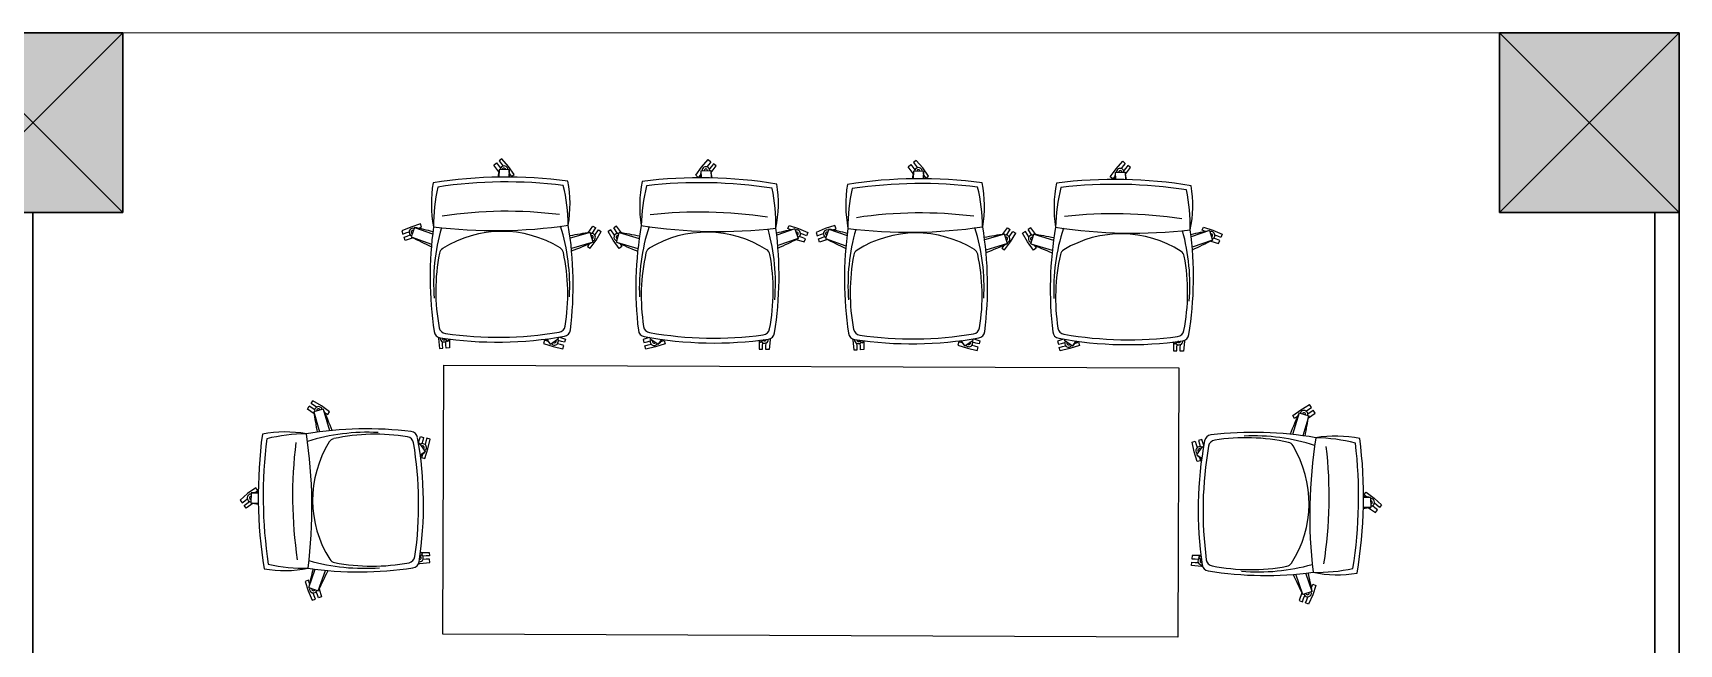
# Model space of a CAD drawing. Header units: inches. Extents: x 327481 to 195042051, y -335014 to 44773228.
# Drawn here: x 381144.9 to 381415.7, y -317003 to -316902.4 of the extents above; entities that cross this region are included whole.
import ezdxf

# ---------------------------------------------------------------- set-up
doc = ezdxf.new("R2010")
doc.units = ezdxf.units.IN
doc.header["$MEASUREMENT"] = 0
for name, color, linetype in [('cad-block.com', 250, 'Continuous'), ('center', 146, 'Continuous'), ('FLOORING', 44, 'Continuous')]:
    doc.layers.add(name, color=color, linetype=linetype)
for name, color, linetype, lineweight in [('column 1', 146, 'Continuous', 30), ('furniture', 251, 'Continuous', 13), ('GLASS', 140, 'Continuous', 5), ('WALL', 12, 'Continuous', 30)]:
    doc.layers.add(name, color=color, linetype=linetype, lineweight=lineweight)

# ---------------------------------------------------------------- blocks, each defined once
blk = doc.blocks.new('COLUMN1')
at = {"layer": 'column 1'}
h = blk.add_hatch(color=256, dxfattribs=at)
h.paths.add_polyline_path([(1, 1), (0, 1), (0.5, 0.5)])
h.paths.add_polyline_path([(1, 1), (0.5, 0.5), (1, 0)])
h.paths.add_polyline_path([(0.5, 0.5), (0, 0), (1, 0)])
h.paths.add_polyline_path([(0.5, 0.5), (0, 1), (0, 0)])
at = {"layer": 'column 1', "lineweight": 0, "ltscale": 0.3}
for p, q in [((0, 1), (1, 0)), ((0, 0), (1, 1))]:
    blk.add_line(p, q, dxfattribs=at)
at = {"layer": 'column 1', "ltscale": 0.3}
for p, q in [((1, 1), (0, 1)), ((0, 1), (0, 0)), ((1, 0), (1, 1)), ((0, 0), (1, 0))]:
    blk.add_line(p, q, dxfattribs=at)
blk = doc.blocks.new('furn031')
at = {"color": 0}
for p, q in [((507.8, 822.9), (518.4, 831.4)), ((527.4, 795.5), (507.8, 822.9)), ((518.4, 831.4), (526.9, 820.8)), ((526.9, 820.8), (535.1, 810.4)), ((539.8, 848.4), (529.1, 839.9)), ((529.1, 839.9), (537.6, 829.3)), ((537.6, 829.3), (545.8, 818.9)), ((566.9, 817.7), (539.8, 848.4)), ((590.8, 784.3), (566.9, 817.7)), ((528.8, 804.2), (528, 773.9)), ((569.7, 803.1), (528.8, 804.2)), ((569.7, 803.1), (568.9, 774.1)), ((571.3, 786.9), (571.6, 786.5)), ((571.6, 786.5), (580.1, 775.8)), ((580.1, 775.8), (590.8, 784.3)), ((169, 569.9), (131.4, 553.6)), ((131.4, 553.6), (136.2, 540.8)), ((136.2, 540.8), (148.9, 545.6)), ((148.9, 545.6), (161.3, 550.2)), ((208.1, 582.3), (169, 569.9)), ((183.8, 568.1), (170, 529.5)), ((183.8, 568.1), (257.8, 541.7)), ((199.7, 564.6), (200.1, 564.7)), ((200.1, 564.7), (212.9, 569.5)), ((212.9, 569.5), (208.1, 582.3)), ((901, 547.9), (819.5, 523.9)), ((892.3, 546.5), (912.3, 573.7)), ((912.5, 508.6), (901, 547.9)), ((908.8, 543.8), (923.6, 566.2)), ((920.2, 536.3), (935, 558.6)), ((925.5, 515.8), (946.4, 551.1)), ((935, 558.6), (946.4, 551.1)), ((140.9, 528), (153.7, 532.8)), ((145.7, 515.3), (140.9, 528)), ((177.9, 525.5), (145.7, 515.3)), ((153.7, 532.8), (166.1, 537.4)), ((170, 529.5), (253.4, 499.8)), ((912.5, 508.6), (824.2, 482.6)), ((897.4, 501.7), (889.8, 490.3)), ((889.8, 490.3), (901.2, 482.8)), ((897.6, 502.1), (897.4, 501.7)), ((901.2, 482.8), (925.5, 515.8)), ((1615.7, 149.9), (1586, 66.5)), ((1601.5, 174.2), (1614.3, 179)), ((1611.7, 142), (1601.5, 174.2)), ((1614.3, 179), (1619, 166.2)), ((1654.3, 136.1), (1615.7, 149.9)), ((1619, 166.2), (1623.7, 153.8)), ((1639.8, 188.5), (1627.1, 183.7)), ((1627.1, 183.7), (1631.8, 171)), ((1654.3, 136.1), (1627.9, 62.1)), ((1631.8, 171), (1636.4, 158.6)), ((1656.1, 150.9), (1639.8, 188.5)), ((1668.5, 111.8), (1656.1, 150.9)), ((281.8, 119.2), (281.7, 114.9)), ((281.8, 119.2), (281.7, 114.9)), ((281.7, 114.9), (285.6, 74.1)), ((281.7, 114.9), (285.6, 74.1)), ((285.6, 74.1), (299.2, 74.7)), ((285.6, 74.1), (299.2, 74.7)), ((298.6, 88.3), (298, 101.5)), ((298.6, 88.3), (298, 101.5)), ((299.2, 74.7), (298.6, 88.3)), ((299.2, 74.7), (298.6, 88.3)), ((305.7, 114.7), (320.4, 103.4)), ((305.7, 114.7), (320.4, 103.4)), ((312.2, 88.9), (311.7, 102.1)), ((312.2, 88.9), (311.7, 102.1)), ((312.8, 75.3), (312.2, 88.9)), ((312.8, 75.3), (312.2, 88.9)), ((326.5, 75.9), (312.8, 75.3)), ((326.5, 75.9), (312.8, 75.3)), ((320.4, 103.4), (327, 111.9)), ((320.4, 103.4), (327, 111.9)), ((326.7, 109.6), (326.5, 75.9)), ((326.7, 109.6), (326.5, 75.9)), ((714, 107.6), (710.4, 94.4)), ((710.4, 94.4), (749.3, 81.5)), ((727.2, 103.9), (714, 107.6)), ((738.4, 91.6), (724.2, 112.4)), ((727.6, 103.8), (727.2, 103.9)), ((738.4, 91.6), (772.2, 114.8)), ((749.3, 81.5), (789.3, 72.5)), ((779.8, 89.3), (767.1, 92.8)), ((772.2, 114.8), (769.3, 119)), ((783.4, 102.5), (770.7, 106)), ((775.9, 120), (800.2, 112)), ((792.9, 85.7), (779.8, 89.3)), ((796.6, 98.8), (783.4, 102.5)), ((789.3, 72.5), (792.9, 85.7)), ((800.2, 112), (796.6, 98.8)), ((1650.8, 120.2), (1651, 119.8)), ((1651, 119.8), (1655.7, 107)), ((1655.7, 107), (1668.5, 111.8)), ((1201.1, 38.2), (1160.3, 34.3)), ((1201.1, 38.2), (1160.3, 34.3)), ((1160.3, 34.3), (1160.9, 20.7)), ((1160.3, 34.3), (1160.9, 20.7)), ((1160.9, 20.7), (1174.5, 21.3)), ((1160.9, 20.7), (1174.5, 21.3)), ((1161.5, 7.1), (1175.1, 7.7)), ((1161.5, 7.1), (1175.1, 7.7)), ((1162.1, -6.6), (1161.5, 7.1)), ((1162.1, -6.6), (1161.5, 7.1)), ((1174.5, 21.3), (1187.7, 21.9)), ((1174.5, 21.3), (1187.7, 21.9)), ((1175.1, 7.7), (1188.3, 8.2)), ((1175.1, 7.7), (1188.3, 8.2)), ((1201, 14.2), (1189.6, -0.5)), ((1201, 14.2), (1189.6, -0.5)), ((1205.4, 38.1), (1201.1, 38.2)), ((1205.4, 38.1), (1201.1, 38.2)), ((1195.8, -6.8), (1162.1, -6.6)), ((1195.8, -6.8), (1162.1, -6.6)), ((1189.6, -0.5), (1198.1, -7.1)), ((1189.6, -0.5), (1198.1, -7.1)), ((1881.7, -207.5), (1909.2, -187.8)), ((1917.7, -198.5), (1907, -207)), ((1909.2, -187.8), (1917.7, -198.5)), ((1890.4, -208.9), (1860.1, -208)), ((1889.3, -249.8), (1860.3, -249)), ((1872.8, -251.7), (1862.1, -260.2)), ((1862.1, -260.2), (1870.6, -270.9)), ((1870.6, -270.9), (1903.9, -247)), ((1873.1, -251.4), (1872.8, -251.7)), ((1889.3, -249.8), (1890.4, -208.9)), ((1907, -207), (1896.7, -215.2)), ((1903.9, -247), (1934.7, -219.9)), ((1915.5, -217.7), (1905.2, -225.9)), ((1926.2, -209.2), (1915.5, -217.7)), ((1934.7, -219.9), (1926.2, -209.2)), ((1180.6, -390.5), (1167.7, -429.4)), ((1193.8, -394.1), (1180.6, -390.5)), ((1190.1, -407.3), (1193.8, -394.1)), ((1167.7, -429.4), (1158.8, -469.4)), ((1158.8, -469.4), (1171.9, -473)), ((1171.9, -473), (1175.6, -459.9)), ((1175.6, -459.9), (1179.1, -447.2)), ((1177.9, -418.5), (1198.7, -404.2)), ((1177.9, -418.5), (1201, -452.3)), ((1185.1, -476.7), (1188.7, -463.5)), ((1188.7, -463.5), (1192.2, -450.8)), ((1190, -407.7), (1190.1, -407.3)), ((1206.3, -456), (1198.2, -480.3)), ((1201, -452.3), (1205.2, -449.4)), ((1198.2, -480.3), (1185.1, -476.7)), ((1594.8, -592.6), (1568.9, -504.3)), ((1634.1, -581.1), (1610.2, -499.5)), ((1576.6, -569.9), (1569, -581.3)), ((1569, -581.3), (1602.1, -605.6)), ((1588, -577.5), (1576.6, -569.9)), ((1588.3, -577.7), (1588, -577.5)), ((1594.8, -592.6), (1634.1, -581.1)), ((1622.5, -600.3), (1644.9, -615.1)), ((1630, -588.9), (1652.4, -603.7)), ((1632.7, -572.3), (1659.9, -592.4)), ((1601.8, -675), (1637.2, -654.4)), ((1602.1, -605.6), (1637.3, -626.5)), ((1622.2, -680.5), (1644.7, -665.9)), ((1644.7, -665.9), (1637.2, -654.4)), ((1644.9, -615.1), (1637.3, -626.5)), ((1594.5, -688), (1567.8, -776.1)), ((1568.6, -699.1), (1601.8, -675)), ((1576, -710.5), (1568.6, -699.1)), ((1587.5, -703.1), (1576, -710.5)), ((1587.8, -702.8), (1587.5, -703.1)), ((1594.5, -688), (1633.7, -699.8)), ((1633.7, -699.8), (1609, -781.2)), ((1629.6, -691.9), (1652.1, -677.3)), ((1632.2, -708.5), (1659.6, -688.7)), ((1157.4, -807.7), (1170.6, -804.2)), ((1170.6, -804.2), (1174.1, -817.4)), ((1197, -797.1), (1183.8, -800.7)), ((1183.8, -800.7), (1187.3, -813.8)), ((1204.8, -821.5), (1197, -797.1)), ((1166.1, -847.8), (1157.4, -807.7)), ((1178.7, -886.8), (1166.1, -847.8)), ((1174.1, -817.4), (1177.6, -830.1)), ((1176.1, -858.8), (1199.5, -825.2)), ((1176.1, -858.8), (1196.8, -873.2)), ((1187.3, -813.8), (1190.7, -826.6)), ((1188.2, -869.7), (1188.3, -870.1)), ((1188.3, -870.1), (1191.8, -883.3)), ((1199.5, -825.2), (1203.7, -828.1)), ((1191.8, -883.3), (1178.7, -886.8)), ((1887, -1074), (1856.7, -1074.6)), ((1886.2, -1033.1), (1857.2, -1033.7)), ((1859, -1022.5), (1867.6, -1011.9)), ((1869.7, -1031.1), (1859, -1022.5)), ((1867.6, -1011.9), (1900.8, -1036)), ((1870, -1031.3), (1869.7, -1031.1)), ((1878.3, -1075.3), (1905.6, -1095.2)), ((1886.2, -1033.1), (1887, -1074)), ((1903.5, -1076), (1893.3, -1067.7)), ((1900.8, -1036), (1931.3, -1063.4)), ((1912.1, -1065.4), (1901.9, -1057.1)), ((1922.7, -1074), (1912.1, -1065.4)), ((1931.3, -1063.4), (1922.7, -1074)), ((1914.2, -1084.6), (1903.5, -1076)), ((1905.6, -1095.2), (1914.2, -1084.6)), ((1157.1, -1270.6), (1156.4, -1284.2)), ((1157.1, -1270.6), (1156.4, -1284.2)), ((1190.8, -1270.6), (1157.1, -1270.6)), ((1190.8, -1270.6), (1157.1, -1270.6)), ((1184.5, -1276.8), (1193.1, -1270.3)), ((1184.5, -1276.8), (1193.1, -1270.3)), ((1195.8, -1291.6), (1184.5, -1276.8)), ((1195.8, -1291.6), (1184.5, -1276.8)), ((1155, -1311.5), (1155.7, -1297.8)), ((1155, -1311.5), (1155.7, -1297.8)), ((1195.7, -1315.6), (1155, -1311.5)), ((1195.7, -1315.6), (1155, -1311.5)), ((1155.7, -1297.8), (1169.3, -1298.5)), ((1155.7, -1297.8), (1169.3, -1298.5)), ((1156.4, -1284.2), (1170, -1284.9)), ((1156.4, -1284.2), (1170, -1284.9)), ((1169.3, -1298.5), (1182.4, -1299.2)), ((1169.3, -1298.5), (1182.4, -1299.2)), ((1170, -1284.9), (1183.2, -1285.6)), ((1170, -1284.9), (1183.2, -1285.6)), ((1200, -1315.6), (1195.7, -1315.6)), ((1200, -1315.6), (1195.7, -1315.6)), ((1648.1, -1417.2), (1622.3, -1342.9)), ((1609.4, -1430.6), (1580.4, -1347)), ((1644.8, -1401.2), (1644.9, -1400.8)), ((1644.9, -1400.8), (1649.8, -1388.1)), ((1649.8, -1388.1), (1662.6, -1393)), ((1662.6, -1393), (1649.8, -1431.9)), ((1605.5, -1422.7), (1595, -1454.8)), ((1595, -1454.8), (1607.8, -1459.7)), ((1607.8, -1459.7), (1612.6, -1446.9)), ((1648.1, -1417.2), (1609.4, -1430.6)), ((1612.6, -1446.9), (1617.4, -1434.6)), ((1620.5, -1464.6), (1625.4, -1451.8)), ((1633.3, -1469.4), (1620.5, -1464.6)), ((1625.4, -1451.8), (1630.1, -1439.5)), ((1649.8, -1431.9), (1633.3, -1469.4)), ((1609, -1541.9), (1579.3, -1625.3)), ((1594.8, -1517.6), (1607.6, -1512.8)), ((1605, -1549.8), (1594.8, -1517.6)), ((1607.6, -1512.8), (1612.3, -1525.6)), ((1647.6, -1555.7), (1609, -1541.9)), ((1612.3, -1525.6), (1616.9, -1538)), ((1633.1, -1503.3), (1620.3, -1508.1)), ((1620.3, -1508.1), (1625.1, -1520.9)), ((1625.1, -1520.9), (1629.7, -1533.2)), ((1649.4, -1540.9), (1633.1, -1503.3)), ((1661.8, -1580), (1649.4, -1540.9)), ((1647.6, -1555.7), (1621.2, -1629.8)), ((1644.1, -1571.6), (1644.2, -1572)), ((1644.2, -1572), (1649, -1584.8)), ((1649, -1584.8), (1661.8, -1580)), ((1194.4, -1653.6), (1153.6, -1657.5)), ((1194.4, -1653.6), (1153.6, -1657.5)), ((1153.6, -1657.5), (1154.2, -1671.1)), ((1153.6, -1657.5), (1154.2, -1671.1)), ((1154.2, -1671.1), (1167.8, -1670.5)), ((1154.2, -1671.1), (1167.8, -1670.5)), ((1167.8, -1670.5), (1181, -1669.9)), ((1167.8, -1670.5), (1181, -1669.9)), ((1194.2, -1677.6), (1182.9, -1692.4)), ((1194.2, -1677.6), (1182.9, -1692.4)), ((1198.7, -1653.7), (1194.4, -1653.6)), ((1198.7, -1653.7), (1194.4, -1653.6)), ((1154.8, -1684.7), (1168.4, -1684.2)), ((1154.8, -1684.7), (1168.4, -1684.2)), ((1155.4, -1698.4), (1154.8, -1684.7)), ((1155.4, -1698.4), (1154.8, -1684.7)), ((1189.1, -1698.6), (1155.4, -1698.4)), ((1189.1, -1698.6), (1155.4, -1698.4)), ((1168.4, -1684.2), (1181.6, -1683.6)), ((1168.4, -1684.2), (1181.6, -1683.6)), ((1182.9, -1692.4), (1191.4, -1698.9)), ((1182.9, -1692.4), (1191.4, -1698.9)), ((1875, -1899.3), (1902.5, -1879.7)), ((1902.5, -1879.7), (1911, -1890.3)), ((1883.7, -1900.7), (1853.4, -1899.9)), ((1882.6, -1941.6), (1853.6, -1940.8)), ((1866, -1943.5), (1855.4, -1952)), ((1863.9, -1962.7), (1897.2, -1938.8)), ((1866.4, -1943.3), (1866, -1943.5)), ((1882.6, -1941.6), (1883.7, -1900.7)), ((1900.3, -1898.8), (1890, -1907)), ((1897.2, -1938.8), (1927.9, -1911.7)), ((1908.8, -1909.5), (1898.5, -1917.7)), ((1911, -1890.3), (1900.3, -1898.8)), ((1919.5, -1901), (1908.8, -1909.5)), ((1927.9, -1911.7), (1919.5, -1901)), ((1855.4, -1952), (1863.9, -1962.7)), ((1173.9, -2082.3), (1161, -2121.2)), ((1187.1, -2085.9), (1173.9, -2082.3)), ((1161, -2121.2), (1152, -2161.2)), ((1168.8, -2151.7), (1172.4, -2139)), ((1171.1, -2110.3), (1191.9, -2096.1)), ((1171.1, -2110.3), (1194.3, -2144.1)), ((1182, -2155.3), (1185.5, -2142.6)), ((1183.3, -2099.5), (1183.4, -2099.1)), ((1183.4, -2099.1), (1187.1, -2085.9)), ((1199.5, -2147.8), (1191.5, -2172.1)), ((1194.3, -2144.1), (1198.5, -2141.2)), ((1152, -2161.2), (1165.2, -2164.8)), ((1165.2, -2164.8), (1168.8, -2151.7)), ((1178.3, -2168.5), (1182, -2155.3)), ((1191.5, -2172.1), (1178.3, -2168.5)), ((1588.1, -2284.4), (1562.1, -2196.1)), ((1627.4, -2272.9), (1603.4, -2191.4)), ((1569.9, -2261.7), (1562.3, -2273.1)), ((1562.3, -2273.1), (1595.3, -2297.4)), ((1581.2, -2269.3), (1569.9, -2261.7)), ((1581.6, -2269.5), (1581.2, -2269.3)), ((1588.1, -2284.4), (1627.4, -2272.9)), ((1623.3, -2280.7), (1645.7, -2295.6)), ((1626, -2264.2), (1653.2, -2284.2)), ((1595.1, -2366.9), (1630.5, -2346.2)), ((1595.3, -2297.4), (1630.6, -2318.3)), ((1615.8, -2292.1), (1638.2, -2306.9)), ((1638, -2357.7), (1630.5, -2346.2)), ((1638.2, -2306.9), (1630.6, -2318.3)), ((1587.7, -2379.8), (1561.1, -2467.9)), ((1561.9, -2390.9), (1595.1, -2366.9)), ((1569.3, -2402.3), (1561.9, -2390.9)), ((1580.7, -2394.9), (1569.3, -2402.3)), ((1581.1, -2394.7), (1580.7, -2394.9)), ((1587.7, -2379.8), (1626.9, -2391.7)), ((1626.9, -2391.7), (1602.3, -2473)), ((1615.5, -2372.3), (1638, -2357.7)), ((1622.9, -2383.7), (1645.4, -2369.1)), ((1625.5, -2400.4), (1652.8, -2380.6)), ((1150.7, -2499.6), (1163.9, -2496)), ((1159.3, -2539.6), (1150.7, -2499.6)), ((1171.9, -2578.6), (1159.3, -2539.6)), ((1163.9, -2496), (1167.4, -2509.2)), ((1167.4, -2509.2), (1170.8, -2521.9)), ((1169.4, -2550.6), (1192.8, -2517)), ((1169.4, -2550.6), (1190.1, -2565)), ((1190.2, -2488.9), (1177.1, -2492.5)), ((1177.1, -2492.5), (1180.6, -2505.7)), ((1180.6, -2505.7), (1184, -2518.4)), ((1198.1, -2513.3), (1190.2, -2488.9)), ((1192.8, -2517), (1197, -2519.9)), ((1185.1, -2575.1), (1171.9, -2578.6)), ((1181.5, -2561.5), (1181.6, -2561.9)), ((1181.6, -2561.9), (1185.1, -2575.1)), ((1879.5, -2724.9), (1850.5, -2725.5)), ((1852.3, -2714.3), (1860.9, -2703.7)), ((1862.9, -2722.9), (1852.3, -2714.3)), ((1860.9, -2703.7), (1894, -2727.9)), ((1863.3, -2723.2), (1862.9, -2722.9)), ((1879.5, -2724.9), (1880.3, -2765.8)), ((1894, -2727.9), (1924.6, -2755.2)), ((1905.4, -2757.2), (1895.2, -2748.9)), ((1924.6, -2755.2), (1916, -2765.8)), ((1880.3, -2765.8), (1850, -2766.4)), ((1871.6, -2767.1), (1898.9, -2787)), ((1896.8, -2767.8), (1886.6, -2759.6)), ((1907.4, -2776.4), (1896.8, -2767.8)), ((1898.9, -2787), (1907.4, -2776.4)), ((1916, -2765.8), (1905.4, -2757.2)), ((1148.2, -3003.3), (1148.9, -2989.6)), ((1148.2, -3003.3), (1148.9, -2989.6)), ((1189, -3007.4), (1148.2, -3003.3)), ((1189, -3007.4), (1148.2, -3003.3)), ((1148.9, -2989.6), (1162.6, -2990.3)), ((1148.9, -2989.6), (1162.6, -2990.3)), ((1150.3, -2962.4), (1149.6, -2976)), ((1150.3, -2962.4), (1149.6, -2976)), ((1149.6, -2976), (1163.3, -2976.7)), ((1149.6, -2976), (1163.3, -2976.7)), ((1184.1, -2962.4), (1150.3, -2962.4)), ((1184.1, -2962.4), (1150.3, -2962.4)), ((1162.6, -2990.3), (1175.7, -2991)), ((1162.6, -2990.3), (1175.7, -2991)), ((1163.3, -2976.7), (1176.4, -2977.4)), ((1163.3, -2976.7), (1176.4, -2977.4)), ((1177.8, -2968.6), (1186.4, -2962.1)), ((1177.8, -2968.6), (1186.4, -2962.1)), ((1189.1, -2983.5), (1177.8, -2968.6)), ((1189.1, -2983.5), (1177.8, -2968.6)), ((1193.3, -3007.4), (1189, -3007.4)), ((1193.3, -3007.4), (1189, -3007.4)), ((269.1, -3076.8), (273.2, -3036)), ((269.1, -3076.8), (273.2, -3036)), ((269.1, -3081.1), (269.1, -3076.8)), ((269.1, -3081.1), (269.1, -3076.8)), ((273.2, -3036), (286.8, -3036.8)), ((273.2, -3036), (286.8, -3036.8)), ((286.1, -3050.4), (285.5, -3063.5)), ((286.1, -3050.4), (285.5, -3063.5)), ((286.8, -3036.8), (286.1, -3050.4)), ((286.8, -3036.8), (286.1, -3050.4)), ((293, -3076.9), (307.9, -3065.6)), ((293, -3076.9), (307.9, -3065.6)), ((299.8, -3051.1), (299.1, -3064.2)), ((299.8, -3051.1), (299.1, -3064.2)), ((300.5, -3037.5), (299.8, -3051.1)), ((300.5, -3037.5), (299.8, -3051.1)), ((314.1, -3038.2), (300.5, -3037.5)), ((314.1, -3038.2), (300.5, -3037.5)), ((307.9, -3065.6), (314.3, -3074.2)), ((307.9, -3065.6), (314.3, -3074.2)), ((314, -3071.9), (314.1, -3038.2)), ((314, -3071.9), (314.1, -3038.2)), ((697.8, -3059.8), (736.9, -3047.2)), ((701.4, -3072.9), (697.8, -3059.8)), ((714.6, -3069.4), (701.4, -3072.9)), ((725.9, -3057.2), (711.5, -3077.9)), ((715, -3069.3), (714.6, -3069.4)), ((725.9, -3057.2), (759.5, -3080.6)), ((736.9, -3047.2), (776.9, -3038.5)), ((767.3, -3055.2), (754.6, -3058.6)), ((759.5, -3080.6), (756.6, -3084.8)), ((770.8, -3068.4), (758.1, -3071.8)), ((763.2, -3085.9), (787.6, -3078)), ((780.5, -3051.7), (767.3, -3055.2)), ((784, -3064.9), (770.8, -3068.4)), ((776.9, -3038.5), (780.5, -3051.7)), ((787.6, -3078), (784, -3064.9)), ((1602.7, -3122.4), (1573.7, -3038.8)), ((1641.4, -3109), (1615.6, -3034.7)), ((1638.2, -3092.6), (1643.1, -3079.9)), ((1643.1, -3079.9), (1655.8, -3084.8)), ((1655.8, -3084.8), (1643.1, -3123.7)), ((1598.8, -3114.5), (1588.3, -3146.6)), ((1588.3, -3146.6), (1601, -3151.5)), ((1601, -3151.5), (1605.9, -3138.7)), ((1641.4, -3109), (1602.7, -3122.4)), ((1605.9, -3138.7), (1610.6, -3126.4)), ((1613.8, -3156.4), (1618.7, -3143.6)), ((1626.5, -3161.3), (1613.8, -3156.4)), ((1618.7, -3143.6), (1623.4, -3131.3)), ((1643.1, -3123.7), (1626.5, -3161.3)), ((1638, -3093), (1638.2, -3092.6)), ((129.9, -3476.1), (125, -3488.9)), ((125, -3488.9), (137.7, -3493.7)), ((162, -3486.6), (129.9, -3476.1)), ((137.7, -3493.7), (150, -3498.5)), ((154.1, -3490.5), (237.7, -3461.5)), ((167.5, -3529.2), (154.1, -3490.5)), ((884.8, -3514.8), (803.5, -3490.1)), ((896.7, -3475.6), (808.6, -3448.9)), ((874.2, -3457.1), (885.6, -3449.7)), ((881.6, -3468.6), (874.2, -3457.1)), ((881.8, -3468.9), (881.6, -3468.6)), ((896.7, -3475.6), (884.8, -3514.8)), ((885.6, -3449.7), (909.6, -3482.9)), ((909.6, -3482.9), (930.3, -3518.3)), ((115.2, -3514.4), (120.1, -3501.6)), ((152.7, -3530.9), (115.2, -3514.4)), ((120.1, -3501.6), (132.9, -3506.5)), ((132.9, -3506.5), (145.2, -3511.2)), ((191.7, -3543.6), (152.7, -3530.9)), ((167.5, -3529.2), (241.8, -3503.4)), ((183.4, -3525.9), (183.8, -3526)), ((183.8, -3526), (196.6, -3530.9)), ((196.6, -3530.9), (191.7, -3543.6)), ((876.1, -3513.3), (895.9, -3540.6)), ((892.7, -3510.7), (907.4, -3533.2)), ((904.2, -3503.3), (918.8, -3525.8)), ((918.8, -3525.8), (930.3, -3518.3)), ((509.3, -3759.4), (489.5, -3786.7)), ((510.6, -3768.1), (510, -3737.8)), ((572.8, -3748.7), (548.6, -3781.9)), ((551.6, -3767.3), (551, -3738.3)), ((553.3, -3751.1), (553.6, -3750.8)), ((553.6, -3750.8), (562.2, -3740.1)), ((562.2, -3740.1), (572.8, -3748.7)), ((489.5, -3786.7), (500.1, -3795.2)), ((500.1, -3795.2), (508.6, -3784.6)), ((508.6, -3784.6), (516.9, -3774.4)), ((551.6, -3767.3), (510.6, -3768.1)), ((510.7, -3803.8), (519.3, -3793.2)), ((521.3, -3812.4), (510.7, -3803.8)), ((519.3, -3793.2), (527.5, -3783)), ((548.6, -3781.9), (521.3, -3812.4))]:
    blk.add_line(p, q, dxfattribs=at)
at = {"color": 0, "ltscale": 0.7}
for p, q in [((912.3, 573.7), (923.6, 566.2)), ((-19.9, -2979.8), (-7.9, 20.2)), ((-7.9, 20.2), (1092.1, 15.8)), ((1092.1, 15.8), (1080.1, -2984.2)), ((1659.9, -592.4), (1652.4, -603.7)), ((1659.6, -688.7), (1652.1, -677.3)), ((1653.2, -2284.2), (1645.7, -2295.6)), ((1652.8, -2380.6), (1645.4, -2369.1)), ((1080.1, -2984.2), (-19.9, -2979.8)), ((895.9, -3540.6), (907.4, -3533.2))]:
    blk.add_line(p, q, dxfattribs=at)
at = {"color": 0}
for centre, radius, start, end in [((549.3, 803.6), 15.7, 358.38975, 178.38975), ((549.3, 803.6), 6.83, 358.38975, 178.38975), ((2943.2, 419.3), 2444.8, 170.94197, 171.66269), ((-1862.4, 554.4), 2444.8, 5.15426, 5.83753), ((176.9, 548.8), 15.7, 70.38975, 250.38975), ((176.9, 548.8), 6.83, 70.38975, 250.38975), ((-331.3, -1821.9), 2444.8, 76.02883, 77.83753), ((1281, -1867.2), 2444.8, 98.94197, 100.91103), ((906.7, 528.3), 15.7, 286.38975, 106.38975), ((1282.2, 2706.7), 2444.8, 242.94197, 245.09092), ((-75.6, 2744.9), 2444.8, 291.6189, 293.83753), ((906.7, 528.3), 6.83, 286.38975, 106.38975), ((3793, -962.3), 2444.8, 152.94197, 155.09092), ((1635, 143), 15.7, 340.38975, 160.38975), ((1635, 143), 6.83, 340.38975, 160.38975), ((-735.7, 651.2), 2444.8, 346.02883, 347.83753), ((304.2, 115.9), 15.7, 174.98098, 322.38975), ((304.2, 115.9), 15.7, 174.98098, 322.38975), ((304.2, 115.9), 6.83, 179.5295, 322.38975), ((304.2, 115.9), 6.83, 179.5295, 322.38975), ((-1406.6, 1833.9), 2444.8, 314.94197, 315.21625), ((-1406.6, 1833.9), 2444.8, 314.94197, 315.21625), ((2559.9, 1722.4), 2444.8, 221.20147, 221.83753), ((755.3, 103.2), 15.7, 214.38975, 34.38975), ((755.3, 103.2), 6.83, 214.38975, 34.38975), ((-1407.3, -993), 2444.8, 26.94197, 27.05556), ((1202.1, 15.7), 15.7, 84.98098, 232.38975), ((1202.1, 15.7), 15.7, 84.98098, 232.38975), ((1202.1, 15.7), 6.83, 89.5295, 232.38975), ((1202.1, 15.7), 6.83, 89.5295, 232.38975), ((2920.1, 1726.5), 2444.8, 224.94197, 225.21625), ((2920.1, 1726.5), 2444.8, 224.94197, 225.21625), ((1505.5, -2623.3), 2444.8, 80.94197, 81.66269), ((1640.6, 2182.3), 2444.8, 275.15426, 275.83753), ((1889.9, -229.4), 15.7, 268.38975, 88.38975), ((1889.9, -229.4), 6.83, 268.38975, 88.38975), ((2808.6, -2240), 2444.8, 131.20147, 131.83753), ((1189.4, -435.4), 15.7, 124.38975, 304.38975), ((1189.4, -435.4), 6.83, 124.38975, 304.38975), ((93.3, 1727.2), 2444.8, 296.94197, 297.05556), ((3831.1, 395.5), 2444.8, 201.6189, 203.83753), ((-781, -961.1), 2444.8, 8.94197, 10.91103), ((1614.5, -586.8), 15.7, 196.38975, 16.38975), ((1614.5, -586.8), 6.83, 196.38975, 16.38975), ((3822.8, -1693.8), 2444.8, 155.70746, 157.92608), ((1614.1, -693.9), 15.7, 343.15524, 163.15524), ((1614.1, -693.9), 6.83, 343.15524, 163.15524), ((-778.4, -300.7), 2444.8, 348.63396, 350.60301), ((1187.8, -842), 15.7, 55.15524, 235.15524), ((2821.3, 949.7), 2444.8, 227.70746, 228.34351), ((1187.8, -842), 6.83, 55.15524, 235.15524), ((74.5, -2995.8), 2444.8, 62.48943, 62.60301), ((1521.3, 1343.3), 2444.8, 277.88229, 278.60301), ((1618.2, -3463.2), 2444.8, 83.70746, 84.39073), ((1886.6, -1053.5), 15.7, 271.15524, 91.15524), ((1886.6, -1053.5), 6.83, 271.15524, 91.15524), ((2901.3, -3017.5), 2444.8, 134.32873, 134.60301), ((2901.3, -3017.5), 2444.8, 134.32873, 134.60301), ((1196.9, -1293.1), 15.7, 127.15524, 274.56401), ((1196.9, -1293.1), 15.7, 127.15524, 274.56401), ((1196.9, -1293.1), 6.83, 127.15524, 270.01549), ((1196.9, -1293.1), 6.83, 127.15524, 270.01549), ((-745.9, -1913.3), 2444.8, 11.70746, 13.51616), ((3795.4, -335.8), 2444.8, 204.45407, 206.60301), ((1628.8, -1423.9), 15.7, 199.15524, 19.15524), ((1628.8, -1423.9), 6.83, 199.15524, 19.15524), ((3786.2, -2654.1), 2444.8, 152.94197, 155.09092), ((1628.3, -1548.8), 15.7, 340.38975, 160.38975), ((1628.3, -1548.8), 6.83, 340.38975, 160.38975), ((-742.4, -1040.6), 2444.8, 346.02883, 347.83753), ((1195.4, -1676.1), 15.7, 84.98098, 232.38975), ((1195.4, -1676.1), 15.7, 84.98098, 232.38975), ((1195.4, -1676.1), 6.83, 89.5295, 232.38975), ((1195.4, -1676.1), 6.83, 89.5295, 232.38975), ((2913.4, 34.7), 2444.8, 224.94197, 225.21625), ((2913.4, 34.7), 2444.8, 224.94197, 225.21625), ((1498.8, -4315.1), 2444.8, 80.94197, 81.66269), ((1633.9, 490.5), 2444.8, 275.15426, 275.83753), ((1883.2, -1921.2), 15.7, 268.38975, 88.38975), ((1883.2, -1921.2), 6.83, 268.38975, 88.38975), ((1182.7, -2127.2), 15.7, 124.38975, 304.38975), ((2801.9, -3931.8), 2444.8, 131.20147, 131.83753), ((1182.7, -2127.2), 6.83, 124.38975, 304.38975), ((86.5, 35.4), 2444.8, 296.94197, 297.05556), ((3824.4, -1296.4), 2444.8, 201.6189, 203.83753), ((-787.7, -2652.9), 2444.8, 8.94197, 10.91103), ((1607.8, -2278.6), 15.7, 196.38975, 16.38975), ((1607.8, -2278.6), 6.83, 196.38975, 16.38975), ((3816.1, -3385.6), 2444.8, 155.70746, 157.92608), ((1607.3, -2385.7), 15.7, 343.15524, 163.15524), ((1607.3, -2385.7), 6.83, 343.15524, 163.15524), ((-785.1, -1992.5), 2444.8, 348.63396, 350.60301), ((1181.1, -2533.8), 15.7, 55.15524, 235.15524), ((2814.6, -742.1), 2444.8, 227.70746, 228.34351), ((1181.1, -2533.8), 6.83, 55.15524, 235.15524), ((67.8, -4687.6), 2444.8, 62.48943, 62.60301), ((1611.5, -5155), 2444.8, 83.70746, 84.39073), ((1879.9, -2745.4), 15.7, 271.15524, 91.15524), ((1879.9, -2745.4), 6.83, 271.15524, 91.15524), ((1514.6, -348.5), 2444.8, 277.88229, 278.60301), ((1190.2, -2984.9), 15.7, 127.15524, 274.56401), ((1190.2, -2984.9), 15.7, 127.15524, 274.56401), ((2894.6, -4709.3), 2444.8, 134.32873, 134.60301), ((2894.6, -4709.3), 2444.8, 134.32873, 134.60301), ((1190.2, -2984.9), 6.83, 127.15524, 270.01549), ((1190.2, -2984.9), 6.83, 127.15524, 270.01549), ((291.5, -3078), 15.7, 37.15524, 184.56401), ((291.5, -3078), 15.7, 37.15524, 184.56401), ((291.5, -3078), 6.83, 37.15524, 180.01549), ((291.5, -3078), 6.83, 37.15524, 180.01549), ((-1432.8, -4782.4), 2444.8, 44.32873, 44.60301), ((-1432.8, -4782.4), 2444.8, 44.32873, 44.60301), ((2534.4, -4702.4), 2444.8, 137.70746, 138.34351), ((742.7, -3068.9), 15.7, 325.15524, 145.15524), ((742.7, -3068.9), 6.83, 325.15524, 145.15524), ((-1411.1, -1955.6), 2444.8, 332.48943, 332.60301), ((3788.7, -2027.6), 2444.8, 204.45407, 206.60301), ((-752.6, -3605.1), 2444.8, 11.70746, 13.51616), ((1622.1, -3115.7), 15.7, 199.15524, 19.15524), ((1622.1, -3115.7), 6.83, 199.15524, 19.15524), ((1248.9, -5676.5), 2444.8, 114.45407, 116.60301), ((-109.1, -5703.9), 2444.8, 65.70746, 67.92608), ((890.8, -3495.2), 15.7, 253.15524, 73.15524), ((890.8, -3495.2), 6.83, 253.15524, 73.15524), ((160.8, -3509.9), 15.7, 109.15524, 289.15524), ((160.8, -3509.9), 6.83, 109.15524, 289.15524), ((-328.6, -1135.2), 2444.8, 281.70746, 283.51616), ((1284, -1102.7), 2444.8, 258.63396, 260.60301), ((2928, -3402.4), 2444.8, 187.88229, 188.60301), ((-1878.5, -3499.3), 2444.8, 353.70746, 354.39073), ((531.1, -3767.7), 15.7, 181.15524, 1.15524), ((531.1, -3767.7), 6.83, 181.15524, 1.15524)]:
    blk.add_arc(centre, radius, start, end, dxfattribs=at)
at = {"color": 0, "ltscale": 0.7}
for centre, radius, start, end in [((756.7, 666.7), 504.3, 170.4156, 190.97714), ((557.3, -1126.5), 1900.6, 82.37709, 99.01566), ((557.3, -1126.5), 1880.6, 82.86524, 98.52751), ((98.7, 568.7), 712.9, 0.69637, 13.86853), ((314.4, 661.3), 504.3, 350.4156, 10.97714), ((974.5, 579.3), 712.9, 167.52421, 180.69637), ((557.3, -1126.5), 1760.6, 82.86524, 98.52751), ((1731.9, 363.5), 1484.8, 171.98043, 188.56341), ((512.1, 2592.9), 2037.7, 262.94018, 278.45257), ((1072.4, 341.8), 810.7, 163.87443, 184.47689), ((540.1, 99.1), 453, 58.35716, 122.21237), ((6.7, 328.8), 810.7, 356.91585, 17.51831), ((-653.2, 334.5), 1484.8, 352.82933, 9.41231), ((314.7, 456.9), 30, 122.21237, 169.03643), ((762, 459.2), 30, 12.11522, 58.35716), ((1080, 308.7), 809.5, 169.03643, 190.69155), ((-0.1, 295.6), 809.5, 350.70119, 12.11522), ((293.3, 146.9), 30, 188.56341, 261.34382), ((314, 164.1), 30, 190.69155, 262.02036), ((523.4, 1658.3), 1538.9, 262.02036, 279.37239), ((769.2, 169.6), 30, 279.37239, 350.70119), ((790.2, 152.9), 30, 280.04892, 352.82933), ((523.4, 1658.3), 1558.9, 261.34382, 280.04892), ((1449.7, -1412), 1484.8, 81.98043, 98.56341), ((1752.9, -436.8), 504.3, 80.4156, 100.97714), ((2744.6, -203.5), 1558.9, 171.34382, 190.04892), ((1233.1, 26.6), 30, 98.56341, 171.34382), ((2744.6, -203.5), 1538.9, 172.02036, 189.37239), ((1250.3, 5.9), 30, 100.69155, 172.02036), ((1394.9, -760.1), 809.5, 79.03643, 100.69155), ((1428, -752.5), 810.7, 73.87443, 94.47689), ((1543.2, 5.2), 30, 32.21237, 79.03643), ((1185.3, -220.2), 453, 328.35716, 32.21237), ((3679.1, -192.2), 2037.7, 172.94018, 188.45257), ((1665.5, -654.6), 712.9, 77.52421, 90.69637), ((-40.3, -237.4), 1760.6, 352.86524, 8.52751), ((-40.3, -237.4), 1880.6, 352.86524, 8.52751), ((-40.3, -237.4), 1900.6, 352.37709, 9.01566), ((1255.8, -449.2), 30, 189.37239, 260.70119), ((1415, 313.2), 810.7, 266.91585, 287.51831), ((1545.4, -442.1), 30, 282.11522, 328.35716), ((1239.1, -470.3), 30, 190.04892, 262.82933), ((1420.7, 973.1), 1484.8, 262.82933, 279.41231), ((1381.8, 320), 809.5, 260.70119, 282.11522), ((1654.9, 221.2), 712.9, 270.69637, 283.86853), ((1747.5, 5.6), 504.3, 260.4156, 280.97714), ((2741, -1086.2), 1558.9, 169.49606, 188.20117), ((1237.8, -807.5), 30, 96.71565, 169.49606), ((1254.3, -828.6), 30, 98.8438, 170.1726), ((1407.9, -2252.3), 1484.8, 80.13267, 96.71565), ((1374.2, -1598.9), 809.5, 77.42977, 98.8438), ((1407.5, -1592.4), 810.7, 72.02667, 92.62914), ((3675.5, -1105), 2037.7, 171.09242, 186.60481), ((1742.4, -1287.3), 504.3, 78.56785, 99.12938), ((1648, -1502.2), 712.9, 75.67645, 88.84861), ((-43.4, -1030.2), 1900.6, 350.52933, 7.1679), ((2741, -1086.2), 1538.9, 170.1726, 187.52463), ((1543.8, -838.1), 30, 31.18782, 77.42977), ((1182, -1057.1), 453, 327.33262, 31.18782), ((-43.4, -1030.2), 1760.6, 351.01748, 6.67975), ((-43.4, -1030.2), 1880.6, 351.01748, 6.67975), ((1227.8, -1304.3), 30, 188.20117, 260.98158), ((1245.2, -1283.8), 30, 187.52463, 258.85343), ((1455.9, 132.5), 1484.8, 260.98158, 277.56456), ((1395.9, -518.9), 809.5, 258.85343, 280.50856), ((1428.9, -526.8), 810.7, 265.06809, 285.67055), ((1538, -1285.4), 30, 280.50856, 327.33262), ((1665.6, -626.5), 712.9, 268.84861, 282.02078), ((1751.3, -845.1), 504.3, 258.56785, 279.12938), ((2737.8, -1895.3), 1558.9, 171.34382, 190.04892), ((1226.4, -1665.2), 30, 98.56341, 171.34382), ((1243.6, -1685.9), 30, 100.69155, 172.02036), ((1443, -3103.8), 1484.8, 81.98043, 98.56341), ((1388.2, -2451.9), 809.5, 79.03643, 100.69155), ((1421.3, -2444.3), 810.7, 73.87443, 94.47689), ((1536.4, -1686.6), 30, 32.21237, 79.03643), ((1178.6, -1912), 453, 328.35716, 32.21237), ((3672.4, -1884), 2037.7, 172.94018, 188.45257), ((1746.2, -2128.6), 504.3, 80.4156, 100.97714), ((1658.8, -2346.4), 712.9, 77.52421, 90.69637), ((-47, -1929.2), 1760.6, 352.86524, 8.52751), ((-47, -1929.2), 1880.6, 352.86524, 8.52751), ((-47, -1929.2), 1900.6, 352.37709, 9.01566), ((2737.8, -1895.3), 1538.9, 172.02036, 189.37239), ((1249.1, -2141.1), 30, 189.37239, 260.70119), ((1538.7, -2133.9), 30, 282.11522, 328.35716), ((1232.4, -2162.1), 30, 190.04892, 262.82933), ((1414, -718.7), 1484.8, 262.82933, 279.41231), ((1375.1, -1371.8), 809.5, 260.70119, 282.11522), ((1408.3, -1378.6), 810.7, 266.91585, 287.51831), ((1648.2, -1470.6), 712.9, 270.69637, 283.86853), ((1740.8, -1686.3), 504.3, 260.4156, 280.97714), ((1231.1, -2499.3), 30, 96.71565, 169.49606), ((1401.2, -3944.1), 1484.8, 80.13267, 96.71565), ((1367.4, -3290.7), 809.5, 77.42977, 98.8438), ((1400.8, -3284.2), 810.7, 72.02667, 92.62914), ((3668.7, -2796.8), 2037.7, 171.09242, 186.60481), ((1735.7, -2979.1), 504.3, 78.56785, 99.12938), ((1641.3, -3194), 712.9, 75.67645, 88.84861), ((-50.2, -2722), 1900.6, 350.52933, 7.1679), ((2734.3, -2778), 1558.9, 169.49606, 188.20117), ((2734.3, -2778), 1538.9, 170.1726, 187.52463), ((1247.6, -2520.5), 30, 98.8438, 170.1726), ((1537.1, -2529.9), 30, 31.18782, 77.42977), ((1175.3, -2748.9), 453, 327.33262, 31.18782), ((-50.2, -2722), 1760.6, 351.01748, 6.67975), ((-50.2, -2722), 1880.6, 351.01748, 6.67975), ((1221.1, -2996.1), 30, 188.20117, 260.98158), ((1238.5, -2975.6), 30, 187.52463, 258.85343), ((1389.2, -2210.8), 809.5, 258.85343, 280.50856), ((1422.2, -2218.6), 810.7, 265.06809, 285.67055), ((1531.3, -2977.2), 30, 280.50856, 327.33262), ((1658.9, -2318.4), 712.9, 268.84861, 282.02078), ((280.4, -3108.9), 30, 98.20117, 170.98158), ((498.5, -4622.1), 1558.9, 79.49606, 98.20117), ((498.5, -4622.1), 1538.9, 80.1726, 97.52463), ((777.2, -3118.9), 30, 6.71565, 79.49606), ((1449.1, -1559.3), 1484.8, 260.98158, 277.56456), ((1744.6, -2536.9), 504.3, 258.56785, 279.12938), ((1717.2, -3337), 1484.8, 170.98158, 187.56456), ((1065.7, -3277), 809.5, 168.85343, 190.50856), ((300.9, -3126.3), 30, 97.52463, 168.85343), ((756, -3135.4), 30, 8.8438, 80.1726), ((-14.2, -3255.3), 809.5, 347.42977, 8.8438), ((-667.6, -3289), 1484.8, 350.13267, 6.71565), ((1057.9, -3310), 810.7, 175.06809, 195.67055), ((-7.7, -3288.6), 810.7, 342.02667, 2.62914), ((299.3, -3419.1), 30, 190.50856, 237.33262), ((527.6, -3063.1), 453, 237.33262, 301.18782), ((746.6, -3424.9), 30, 301.18782, 347.42977), ((739.6, -3632.4), 504.3, 168.56785, 189.12938), ((958.1, -3546.7), 712.9, 178.84861, 192.02078), ((479.7, -5556.6), 2037.7, 81.09242, 96.60481), ((82.4, -3529.1), 712.9, 345.67645, 358.84861), ((297.3, -3623.5), 504.3, 348.56785, 9.12938), ((554.5, -1837.7), 1760.6, 261.01748, 276.67975), ((554.5, -1837.7), 1880.6, 261.01748, 276.67975), ((554.5, -1837.7), 1900.6, 260.52933, 277.1679)]:
    blk.add_arc(centre, radius, start, end, dxfattribs=at)

msp = doc.modelspace()

# ---------------------------------------------------------------- linework, layer by layer
at = {"layer": 'FLOORING', "lineweight": 0}
msp.add_line((381386.133, -316902.373), (381159.633, -316902.373), dxfattribs=at)
at = {"layer": 'furniture'}
msp.add_line((381386.133, -316902.373), (381386.133, -316906.373), dxfattribs=at)
at = {"layer": 'GLASS', "lineweight": 30}
msp.add_line((381144.861, -316931.917), (381144.861, -317168.265), dxfattribs=at)
at = {"layer": 'WALL'}
for p, q in [((381415.676, -316902.373), (381411.676, -316902.373)), ((381411.676, -317168.265), (381411.676, -316931.917)), ((381415.676, -317168.265), (381415.676, -316931.917))]:
    msp.add_line(p, q, dxfattribs=at)

# ---------------------------------------------------------------- block references
at = {"layer": 'cad-block.com', "xscale": 0.04029472659091918, "yscale": 0.04029472659091918, "zscale": 0.04029472659091918, "rotation": 90}
msp.add_blockref('furn031', (381213.125, -317001.059), dxfattribs=at)
at = {"layer": 'center', "xscale": 29.5434782608645, "yscale": 29.5434782608645, "zscale": 39.3913043478359, "rotation": 90}
for p in [(381159.633, -316931.917), (381415.676, -316931.917)]:
    msp.add_blockref('COLUMN1', p, dxfattribs=at)

doc.saveas('drawing.dxf')
